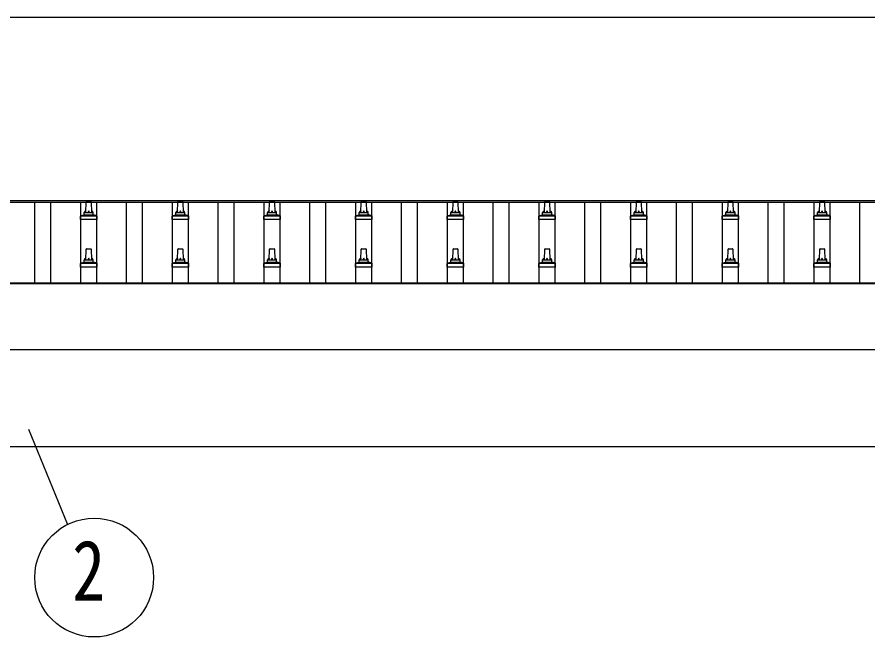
# Model space of a CAD drawing. Units: millimetres, scale not verified. Extents: x -21025 to 21025, y -14850 to 14850.
# Drawn here: x -16090 to -14234, y -1672 to -319 of the extents above; entities that cross this region are included whole.
import ezdxf
from ezdxf.enums import TextEntityAlignment as Align

# ---------------------------------------------------------------- set-up
doc = ezdxf.new("R2010")
doc.units = ezdxf.units.MM
doc.header["$LTSCALE"] = 60
for name, color, linetype in [('0-5_YKK_13', 4, 'Continuous'), ('0-6_YKK_A1', 4, 'Continuous'), ('0-7_YKK_D', 6, 'Continuous')]:
    doc.layers.add(name, color=color, linetype=linetype)
doc.styles.add('ＭＳ ゴシック', font='')
doc.styles.get('ＭＳ ゴシック').set_extended_font_data('MS Gothic')

msp = doc.modelspace()

# ---------------------------------------------------------------- linework, layer by layer
at = {"layer": '0-5_YKK_13'}
for p, q in [((-15939.9, -745.62), (-15939.17, -722.1)), ((-15938.18, -721.12), (-15929.63, -721.12)), ((-15928.63, -722.1), (-15927.9, -745.62)), ((-15739.9, -745.62), (-15739.17, -722.1)), ((-15738.18, -721.12), (-15729.63, -721.12)), ((-15728.63, -722.1), (-15727.9, -745.62)), ((-15539.9, -745.62), (-15539.17, -722.1)), ((-15538.18, -721.12), (-15529.63, -721.12)), ((-15528.63, -722.1), (-15527.9, -745.62)), ((-15339.9, -745.62), (-15339.17, -722.1)), ((-15338.18, -721.12), (-15329.63, -721.12)), ((-15328.63, -722.1), (-15327.9, -745.62)), ((-15139.9, -745.62), (-15139.17, -722.1)), ((-15138.18, -721.12), (-15129.63, -721.12)), ((-15128.63, -722.1), (-15127.9, -745.62)), ((-14939.9, -745.62), (-14939.17, -722.1)), ((-14938.18, -721.12), (-14929.63, -721.12)), ((-14928.63, -722.1), (-14927.9, -745.62)), ((-14739.9, -745.62), (-14739.17, -722.1)), ((-14738.18, -721.12), (-14729.63, -721.12)), ((-14728.63, -722.1), (-14727.9, -745.62)), ((-14539.9, -745.62), (-14539.17, -722.1)), ((-14538.18, -721.12), (-14529.63, -721.12)), ((-14528.63, -722.1), (-14527.9, -745.62)), ((-14339.9, -745.62), (-14339.17, -722.1)), ((-14338.18, -721.12), (-14329.63, -721.12)), ((-14328.63, -722.1), (-14327.9, -745.62)), ((-15952.15, -761.12), (-15952.15, -753.41)), ((-15915.65, -761.12), (-15952.15, -761.12)), ((-15951.77, -752.62), (-15916.03, -752.62)), ((-15951.39, -752.44), (-15944.67, -750.81)), ((-15944.28, -750.62), (-15923.52, -750.62)), ((-15943.9, -749.84), (-15943.9, -745.62)), ((-15942.9, -745.62), (-15924.9, -745.62)), ((-15923.9, -749.84), (-15923.9, -745.62)), ((-15916.42, -752.44), (-15923.14, -750.81)), ((-15915.65, -761.12), (-15915.65, -753.41)), ((-15752.15, -761.12), (-15752.15, -753.41)), ((-15715.65, -761.12), (-15752.15, -761.12)), ((-15751.77, -752.62), (-15716.03, -752.62)), ((-15751.39, -752.44), (-15744.67, -750.81)), ((-15744.28, -750.62), (-15723.52, -750.62)), ((-15743.9, -749.84), (-15743.9, -745.62)), ((-15742.9, -745.62), (-15724.9, -745.62)), ((-15723.9, -749.84), (-15723.9, -745.62)), ((-15716.42, -752.44), (-15723.14, -750.81)), ((-15715.65, -761.12), (-15715.65, -753.41)), ((-15552.15, -761.12), (-15552.15, -753.41)), ((-15515.65, -761.12), (-15552.15, -761.12)), ((-15551.77, -752.62), (-15516.03, -752.62)), ((-15551.39, -752.44), (-15544.67, -750.81)), ((-15544.28, -750.62), (-15523.52, -750.62)), ((-15543.9, -749.84), (-15543.9, -745.62)), ((-15542.9, -745.62), (-15524.9, -745.62)), ((-15523.9, -749.84), (-15523.9, -745.62)), ((-15516.42, -752.44), (-15523.14, -750.81)), ((-15515.65, -761.12), (-15515.65, -753.41)), ((-15352.15, -761.12), (-15352.15, -753.41)), ((-15315.65, -761.12), (-15352.15, -761.12)), ((-15351.77, -752.62), (-15316.03, -752.62)), ((-15351.39, -752.44), (-15344.67, -750.81)), ((-15344.28, -750.62), (-15323.52, -750.62)), ((-15343.9, -749.84), (-15343.9, -745.62)), ((-15342.9, -745.62), (-15324.9, -745.62)), ((-15323.9, -749.84), (-15323.9, -745.62)), ((-15316.42, -752.44), (-15323.14, -750.81)), ((-15315.65, -761.12), (-15315.65, -753.41)), ((-15152.15, -761.12), (-15152.15, -753.41)), ((-15115.65, -761.12), (-15152.15, -761.12)), ((-15151.77, -752.62), (-15116.03, -752.62)), ((-15151.39, -752.44), (-15144.67, -750.81)), ((-15144.28, -750.62), (-15123.52, -750.62)), ((-15143.9, -749.84), (-15143.9, -745.62)), ((-15142.9, -745.62), (-15124.9, -745.62)), ((-15123.9, -749.84), (-15123.9, -745.62)), ((-15116.42, -752.44), (-15123.14, -750.81)), ((-15115.65, -761.12), (-15115.65, -753.41)), ((-14952.15, -761.12), (-14952.15, -753.41)), ((-14915.65, -761.12), (-14952.15, -761.12)), ((-14951.77, -752.62), (-14916.03, -752.62)), ((-14951.39, -752.44), (-14944.67, -750.81)), ((-14944.28, -750.62), (-14923.52, -750.62)), ((-14943.9, -749.84), (-14943.9, -745.62)), ((-14942.9, -745.62), (-14924.9, -745.62)), ((-14923.9, -749.84), (-14923.9, -745.62)), ((-14916.42, -752.44), (-14923.14, -750.81)), ((-14915.65, -761.12), (-14915.65, -753.41)), ((-14752.15, -761.12), (-14752.15, -753.41)), ((-14715.65, -761.12), (-14752.15, -761.12)), ((-14751.77, -752.62), (-14716.03, -752.62)), ((-14751.39, -752.44), (-14744.67, -750.81)), ((-14744.28, -750.62), (-14723.52, -750.62)), ((-14743.9, -749.84), (-14743.9, -745.62)), ((-14742.9, -745.62), (-14724.9, -745.62)), ((-14723.9, -749.84), (-14723.9, -745.62)), ((-14716.42, -752.44), (-14723.14, -750.81)), ((-14715.65, -761.12), (-14715.65, -753.41)), ((-14552.15, -761.12), (-14552.15, -753.41)), ((-14515.65, -761.12), (-14552.15, -761.12)), ((-14551.77, -752.62), (-14516.03, -752.62)), ((-14551.39, -752.44), (-14544.67, -750.81)), ((-14544.28, -750.62), (-14523.52, -750.62)), ((-14543.9, -749.84), (-14543.9, -745.62)), ((-14542.9, -745.62), (-14524.9, -745.62)), ((-14523.9, -749.84), (-14523.9, -745.62)), ((-14516.42, -752.44), (-14523.14, -750.81)), ((-14515.65, -761.12), (-14515.65, -753.41)), ((-14352.15, -761.12), (-14352.15, -753.41)), ((-14315.65, -761.12), (-14352.15, -761.12)), ((-14351.77, -752.62), (-14316.03, -752.62)), ((-14351.39, -752.44), (-14344.67, -750.81)), ((-14344.28, -750.62), (-14323.52, -750.62)), ((-14343.9, -749.84), (-14343.9, -745.62)), ((-14342.9, -745.62), (-14324.9, -745.62)), ((-14323.9, -749.84), (-14323.9, -745.62)), ((-14316.42, -752.44), (-14323.14, -750.81)), ((-14315.65, -761.12), (-14315.65, -753.41)), ((-15939.9, -848.96), (-15939.17, -825.43)), ((-15938.18, -824.46), (-15929.63, -824.46)), ((-15928.63, -825.43), (-15927.9, -848.96)), ((-15739.9, -848.96), (-15739.17, -825.43)), ((-15738.18, -824.46), (-15729.63, -824.46)), ((-15728.63, -825.43), (-15727.9, -848.96)), ((-15539.9, -848.96), (-15539.17, -825.43)), ((-15538.18, -824.46), (-15529.63, -824.46)), ((-15528.63, -825.43), (-15527.9, -848.96)), ((-15339.9, -848.96), (-15339.17, -825.43)), ((-15338.18, -824.46), (-15329.63, -824.46)), ((-15328.63, -825.43), (-15327.9, -848.96)), ((-15139.9, -848.96), (-15139.17, -825.43)), ((-15138.18, -824.46), (-15129.63, -824.46)), ((-15128.63, -825.43), (-15127.9, -848.96)), ((-14939.9, -848.96), (-14939.17, -825.43)), ((-14938.18, -824.46), (-14929.63, -824.46)), ((-14928.63, -825.43), (-14927.9, -848.96)), ((-14739.9, -848.96), (-14739.17, -825.43)), ((-14738.18, -824.46), (-14729.63, -824.46)), ((-14728.63, -825.43), (-14727.9, -848.96)), ((-14539.9, -848.96), (-14539.17, -825.43)), ((-14538.18, -824.46), (-14529.63, -824.46)), ((-14528.63, -825.43), (-14527.9, -848.96)), ((-14339.9, -848.96), (-14339.17, -825.43)), ((-14338.18, -824.46), (-14329.63, -824.46)), ((-14328.63, -825.43), (-14327.9, -848.96)), ((-15943.9, -853.17), (-15943.9, -848.96)), ((-15942.9, -848.96), (-15924.9, -848.96)), ((-15923.9, -853.17), (-15923.9, -848.96)), ((-15743.9, -853.17), (-15743.9, -848.96)), ((-15742.9, -848.96), (-15724.9, -848.96)), ((-15723.9, -853.17), (-15723.9, -848.96)), ((-15543.9, -853.17), (-15543.9, -848.96)), ((-15542.9, -848.96), (-15524.9, -848.96)), ((-15523.9, -853.17), (-15523.9, -848.96)), ((-15343.9, -853.17), (-15343.9, -848.96)), ((-15342.9, -848.96), (-15324.9, -848.96)), ((-15323.9, -853.17), (-15323.9, -848.96)), ((-15143.9, -853.17), (-15143.9, -848.96)), ((-15142.9, -848.96), (-15124.9, -848.96)), ((-15123.9, -853.17), (-15123.9, -848.96)), ((-14943.9, -853.17), (-14943.9, -848.96)), ((-14942.9, -848.96), (-14924.9, -848.96)), ((-14923.9, -853.17), (-14923.9, -848.96)), ((-14743.9, -853.17), (-14743.9, -848.96)), ((-14742.9, -848.96), (-14724.9, -848.96)), ((-14723.9, -853.17), (-14723.9, -848.96)), ((-14543.9, -853.17), (-14543.9, -848.96)), ((-14542.9, -848.96), (-14524.9, -848.96)), ((-14523.9, -853.17), (-14523.9, -848.96)), ((-14343.9, -853.17), (-14343.9, -848.96)), ((-14342.9, -848.96), (-14324.9, -848.96)), ((-14323.9, -853.17), (-14323.9, -848.96)), ((-15952.15, -864.46), (-15952.15, -856.74)), ((-15915.65, -864.46), (-15952.15, -864.46)), ((-15951.77, -855.96), (-15916.03, -855.96)), ((-15951.39, -855.77), (-15944.67, -854.14)), ((-15944.28, -853.96), (-15923.52, -853.96)), ((-15916.42, -855.77), (-15923.14, -854.14)), ((-15915.65, -864.46), (-15915.65, -856.74)), ((-15752.15, -864.46), (-15752.15, -856.74)), ((-15715.65, -864.46), (-15752.15, -864.46)), ((-15751.77, -855.96), (-15716.03, -855.96)), ((-15751.39, -855.77), (-15744.67, -854.14)), ((-15744.28, -853.96), (-15723.52, -853.96)), ((-15716.42, -855.77), (-15723.14, -854.14)), ((-15715.65, -864.46), (-15715.65, -856.74)), ((-15552.15, -864.46), (-15552.15, -856.74)), ((-15515.65, -864.46), (-15552.15, -864.46)), ((-15551.77, -855.96), (-15516.03, -855.96)), ((-15551.39, -855.77), (-15544.67, -854.14)), ((-15544.28, -853.96), (-15523.52, -853.96)), ((-15516.42, -855.77), (-15523.14, -854.14)), ((-15515.65, -864.46), (-15515.65, -856.74)), ((-15352.15, -864.46), (-15352.15, -856.74)), ((-15315.65, -864.46), (-15352.15, -864.46)), ((-15351.77, -855.96), (-15316.03, -855.96)), ((-15351.39, -855.77), (-15344.67, -854.14)), ((-15344.28, -853.96), (-15323.52, -853.96)), ((-15316.42, -855.77), (-15323.14, -854.14)), ((-15315.65, -864.46), (-15315.65, -856.74)), ((-15152.15, -864.46), (-15152.15, -856.74)), ((-15115.65, -864.46), (-15152.15, -864.46)), ((-15151.77, -855.96), (-15116.03, -855.96)), ((-15151.39, -855.77), (-15144.67, -854.14)), ((-15144.28, -853.96), (-15123.52, -853.96)), ((-15116.42, -855.77), (-15123.14, -854.14)), ((-15115.65, -864.46), (-15115.65, -856.74)), ((-14952.15, -864.46), (-14952.15, -856.74)), ((-14915.65, -864.46), (-14952.15, -864.46)), ((-14951.77, -855.96), (-14916.03, -855.96)), ((-14951.39, -855.77), (-14944.67, -854.14)), ((-14944.28, -853.96), (-14923.52, -853.96)), ((-14916.42, -855.77), (-14923.14, -854.14)), ((-14915.65, -864.46), (-14915.65, -856.74)), ((-14752.15, -864.46), (-14752.15, -856.74)), ((-14715.65, -864.46), (-14752.15, -864.46)), ((-14751.77, -855.96), (-14716.03, -855.96)), ((-14751.39, -855.77), (-14744.67, -854.14)), ((-14744.28, -853.96), (-14723.52, -853.96)), ((-14716.42, -855.77), (-14723.14, -854.14)), ((-14715.65, -864.46), (-14715.65, -856.74)), ((-14552.15, -864.46), (-14552.15, -856.74)), ((-14515.65, -864.46), (-14552.15, -864.46)), ((-14551.77, -855.96), (-14516.03, -855.96)), ((-14551.39, -855.77), (-14544.67, -854.14)), ((-14544.28, -853.96), (-14523.52, -853.96)), ((-14516.42, -855.77), (-14523.14, -854.14)), ((-14515.65, -864.46), (-14515.65, -856.74)), ((-14352.15, -864.46), (-14352.15, -856.74)), ((-14315.65, -864.46), (-14352.15, -864.46)), ((-14351.77, -855.96), (-14316.03, -855.96)), ((-14351.39, -855.77), (-14344.67, -854.14)), ((-14344.28, -853.96), (-14323.52, -853.96)), ((-14316.42, -855.77), (-14323.14, -854.14)), ((-14315.65, -864.46), (-14315.65, -856.74))]:
    msp.add_line(p, q, dxfattribs=at)
for centre, radius, start, end in [((-15938.18, -722.12), 1, 90, 178.60509), ((-15929.63, -722.12), 1, 1.39491, 90), ((-15738.18, -722.12), 1, 90, 178.60509), ((-15729.63, -722.12), 1, 1.39491, 90), ((-15538.18, -722.12), 1, 90, 178.60509), ((-15529.63, -722.12), 1, 1.39491, 90), ((-15338.18, -722.12), 1, 90, 178.60509), ((-15329.63, -722.12), 1, 1.39491, 90), ((-15138.18, -722.12), 1, 90, 178.60509), ((-15129.63, -722.12), 1, 1.39491, 90), ((-14938.18, -722.12), 1, 90, 178.60509), ((-14929.63, -722.12), 1, 1.39491, 90), ((-14738.18, -722.12), 1, 90, 178.60509), ((-14729.63, -722.12), 1, 1.39491, 90), ((-14538.18, -722.12), 1, 90, 178.60509), ((-14529.63, -722.12), 1, 1.39491, 90), ((-14338.18, -722.12), 1, 90, 178.60509), ((-14329.63, -722.12), 1, 1.39491, 90), ((-15939.82, -746.26), 4.13, 90, 171.17633), ((-15930.57, -745.62), 4.83, 133.60282, 180), ((-15937.23, -745.62), 4.83, 0, 46.39718), ((-15927.99, -746.26), 4.13, 8.82367, 90), ((-15739.82, -746.26), 4.13, 90, 171.17633), ((-15730.57, -745.62), 4.83, 133.60282, 180), ((-15737.23, -745.62), 4.83, 0, 46.39718), ((-15727.99, -746.26), 4.13, 8.82367, 90), ((-15539.82, -746.26), 4.13, 90, 171.17633), ((-15530.57, -745.62), 4.83, 133.60282, 180), ((-15537.23, -745.62), 4.83, 0, 46.39718), ((-15527.99, -746.26), 4.13, 8.82367, 90), ((-15339.82, -746.26), 4.13, 90, 171.17633), ((-15330.57, -745.62), 4.83, 133.60282, 180), ((-15337.23, -745.62), 4.83, 0, 46.39718), ((-15327.99, -746.26), 4.13, 8.82367, 90), ((-15139.82, -746.26), 4.13, 90, 171.17633), ((-15130.57, -745.62), 4.83, 133.60282, 180), ((-15137.23, -745.62), 4.83, 0, 46.39718), ((-15127.99, -746.26), 4.13, 8.82367, 90), ((-14939.82, -746.26), 4.13, 90, 171.17633), ((-14930.57, -745.62), 4.83, 133.60282, 180), ((-14937.23, -745.62), 4.83, 0, 46.39718), ((-14927.99, -746.26), 4.13, 8.82367, 90), ((-14739.82, -746.26), 4.13, 90, 171.17633), ((-14730.57, -745.62), 4.83, 133.60282, 180), ((-14737.23, -745.62), 4.83, 0, 46.39718), ((-14727.99, -746.26), 4.13, 8.82367, 90), ((-14539.82, -746.26), 4.13, 90, 171.17633), ((-14530.57, -745.62), 4.83, 133.60282, 180), ((-14537.23, -745.62), 4.83, 0, 46.39718), ((-14527.99, -746.26), 4.13, 8.82367, 90), ((-14339.82, -746.26), 4.13, 90, 171.17633), ((-14330.57, -745.62), 4.83, 133.60282, 180), ((-14337.23, -745.62), 4.83, 0, 46.39718), ((-14327.99, -746.26), 4.13, 8.82367, 90), ((-15951.15, -753.41), 1, 103.62699, 180), ((-15944.9, -749.84), 1, 283.62699, 0), ((-15942.9, -746.62), 1, 90, 180), ((-15924.9, -746.62), 1, 0, 90), ((-15922.9, -749.84), 1, 180, 256.37301), ((-15916.65, -753.41), 1, 0, 76.37301), ((-15751.15, -753.41), 1, 103.62699, 180), ((-15744.9, -749.84), 1, 283.62699, 0), ((-15742.9, -746.62), 1, 90, 180), ((-15724.9, -746.62), 1, 0, 90), ((-15722.9, -749.84), 1, 180, 256.37301), ((-15716.65, -753.41), 1, 0, 76.37301), ((-15551.15, -753.41), 1, 103.62699, 180), ((-15544.9, -749.84), 1, 283.62699, 0), ((-15542.9, -746.62), 1, 90, 180), ((-15524.9, -746.62), 1, 0, 90), ((-15522.9, -749.84), 1, 180, 256.37301), ((-15516.65, -753.41), 1, 0, 76.37301), ((-15351.15, -753.41), 1, 103.62699, 180), ((-15344.9, -749.84), 1, 283.62699, 0), ((-15342.9, -746.62), 1, 90, 180), ((-15324.9, -746.62), 1, 0, 90), ((-15322.9, -749.84), 1, 180, 256.37301), ((-15316.65, -753.41), 1, 0, 76.37301), ((-15151.15, -753.41), 1, 103.62699, 180), ((-15144.9, -749.84), 1, 283.62699, 0), ((-15142.9, -746.62), 1, 90, 180), ((-15124.9, -746.62), 1, 0, 90), ((-15122.9, -749.84), 1, 180, 256.37301), ((-15116.65, -753.41), 1, 0, 76.37301), ((-14951.15, -753.41), 1, 103.62699, 180), ((-14944.9, -749.84), 1, 283.62699, 0), ((-14942.9, -746.62), 1, 90, 180), ((-14924.9, -746.62), 1, 0, 90), ((-14922.9, -749.84), 1, 180, 256.37301), ((-14916.65, -753.41), 1, 0, 76.37301), ((-14751.15, -753.41), 1, 103.62699, 180), ((-14744.9, -749.84), 1, 283.62699, 0), ((-14742.9, -746.62), 1, 90, 180), ((-14724.9, -746.62), 1, 0, 90), ((-14722.9, -749.84), 1, 180, 256.37301), ((-14716.65, -753.41), 1, 0, 76.37301), ((-14551.15, -753.41), 1, 103.62699, 180), ((-14544.9, -749.84), 1, 283.62699, 0), ((-14542.9, -746.62), 1, 90, 180), ((-14524.9, -746.62), 1, 0, 90), ((-14522.9, -749.84), 1, 180, 256.37301), ((-14516.65, -753.41), 1, 0, 76.37301), ((-14351.15, -753.41), 1, 103.62699, 180), ((-14344.9, -749.84), 1, 283.62699, 0), ((-14342.9, -746.62), 1, 90, 180), ((-14324.9, -746.62), 1, 0, 90), ((-14322.9, -749.84), 1, 180, 256.37301), ((-14316.65, -753.41), 1, 0, 76.37301), ((-15938.18, -825.46), 1, 90, 178.60509), ((-15929.63, -825.46), 1, 1.39491, 90), ((-15738.18, -825.46), 1, 90, 178.60509), ((-15729.63, -825.46), 1, 1.39491, 90), ((-15538.18, -825.46), 1, 90, 178.60509), ((-15529.63, -825.46), 1, 1.39491, 90), ((-15338.18, -825.46), 1, 90, 178.60509), ((-15329.63, -825.46), 1, 1.39491, 90), ((-15138.18, -825.46), 1, 90, 178.60509), ((-15129.63, -825.46), 1, 1.39491, 90), ((-14938.18, -825.46), 1, 90, 178.60509), ((-14929.63, -825.46), 1, 1.39491, 90), ((-14738.18, -825.46), 1, 90, 178.60509), ((-14729.63, -825.46), 1, 1.39491, 90), ((-14538.18, -825.46), 1, 90, 178.60509), ((-14529.63, -825.46), 1, 1.39491, 90), ((-14338.18, -825.46), 1, 90, 178.60509), ((-14329.63, -825.46), 1, 1.39491, 90), ((-15944.9, -853.17), 1, 283.62699, 0), ((-15939.82, -849.59), 4.13, 90, 171.17633), ((-15942.9, -849.96), 1, 90, 180), ((-15930.57, -848.96), 4.83, 133.60282, 180), ((-15937.23, -848.96), 4.83, 0, 46.39718), ((-15927.99, -849.59), 4.13, 8.82367, 90), ((-15924.9, -849.96), 1, 0, 90), ((-15922.9, -853.17), 1, 180, 256.37301), ((-15744.9, -853.17), 1, 283.62699, 0), ((-15739.82, -849.59), 4.13, 90, 171.17633), ((-15742.9, -849.96), 1, 90, 180), ((-15730.57, -848.96), 4.83, 133.60282, 180), ((-15737.23, -848.96), 4.83, 0, 46.39718), ((-15727.99, -849.59), 4.13, 8.82367, 90), ((-15724.9, -849.96), 1, 0, 90), ((-15722.9, -853.17), 1, 180, 256.37301), ((-15544.9, -853.17), 1, 283.62699, 0), ((-15539.82, -849.59), 4.13, 90, 171.17633), ((-15542.9, -849.96), 1, 90, 180), ((-15530.57, -848.96), 4.83, 133.60282, 180), ((-15537.23, -848.96), 4.83, 0, 46.39718), ((-15527.99, -849.59), 4.13, 8.82367, 90), ((-15524.9, -849.96), 1, 0, 90), ((-15522.9, -853.17), 1, 180, 256.37301), ((-15344.9, -853.17), 1, 283.62699, 0), ((-15339.82, -849.59), 4.13, 90, 171.17633), ((-15342.9, -849.96), 1, 90, 180), ((-15330.57, -848.96), 4.83, 133.60282, 180), ((-15337.23, -848.96), 4.83, 0, 46.39718), ((-15327.99, -849.59), 4.13, 8.82367, 90), ((-15324.9, -849.96), 1, 0, 90), ((-15322.9, -853.17), 1, 180, 256.37301), ((-15144.9, -853.17), 1, 283.62699, 0), ((-15139.82, -849.59), 4.13, 90, 171.17633), ((-15142.9, -849.96), 1, 90, 180), ((-15130.57, -848.96), 4.83, 133.60282, 180), ((-15137.23, -848.96), 4.83, 0, 46.39718), ((-15127.99, -849.59), 4.13, 8.82367, 90), ((-15124.9, -849.96), 1, 0, 90), ((-15122.9, -853.17), 1, 180, 256.37301), ((-14944.9, -853.17), 1, 283.62699, 0), ((-14939.82, -849.59), 4.13, 90, 171.17633), ((-14942.9, -849.96), 1, 90, 180), ((-14930.57, -848.96), 4.83, 133.60282, 180), ((-14937.23, -848.96), 4.83, 0, 46.39718), ((-14927.99, -849.59), 4.13, 8.82367, 90), ((-14924.9, -849.96), 1, 0, 90), ((-14922.9, -853.17), 1, 180, 256.37301), ((-14744.9, -853.17), 1, 283.62699, 0), ((-14739.82, -849.59), 4.13, 90, 171.17633), ((-14742.9, -849.96), 1, 90, 180), ((-14730.57, -848.96), 4.83, 133.60282, 180), ((-14737.23, -848.96), 4.83, 0, 46.39718), ((-14727.99, -849.59), 4.13, 8.82367, 90), ((-14724.9, -849.96), 1, 0, 90), ((-14722.9, -853.17), 1, 180, 256.37301), ((-14544.9, -853.17), 1, 283.62699, 0), ((-14539.82, -849.59), 4.13, 90, 171.17633), ((-14542.9, -849.96), 1, 90, 180), ((-14530.57, -848.96), 4.83, 133.60282, 180), ((-14537.23, -848.96), 4.83, 0, 46.39718), ((-14527.99, -849.59), 4.13, 8.82367, 90), ((-14524.9, -849.96), 1, 0, 90), ((-14522.9, -853.17), 1, 180, 256.37301), ((-14344.9, -853.17), 1, 283.62699, 0), ((-14339.82, -849.59), 4.13, 90, 171.17633), ((-14342.9, -849.96), 1, 90, 180), ((-14330.57, -848.96), 4.83, 133.60282, 180), ((-14337.23, -848.96), 4.83, 0, 46.39718), ((-14327.99, -849.59), 4.13, 8.82367, 90), ((-14324.9, -849.96), 1, 0, 90), ((-14322.9, -853.17), 1, 180, 256.37301), ((-15951.15, -856.74), 1, 103.62699, 180), ((-15916.65, -856.74), 1, 0, 76.37301), ((-15751.15, -856.74), 1, 103.62699, 180), ((-15716.65, -856.74), 1, 0, 76.37301), ((-15551.15, -856.74), 1, 103.62699, 180), ((-15516.65, -856.74), 1, 0, 76.37301), ((-15351.15, -856.74), 1, 103.62699, 180), ((-15316.65, -856.74), 1, 0, 76.37301), ((-15151.15, -856.74), 1, 103.62699, 180), ((-15116.65, -856.74), 1, 0, 76.37301), ((-14951.15, -856.74), 1, 103.62699, 180), ((-14916.65, -856.74), 1, 0, 76.37301), ((-14751.15, -856.74), 1, 103.62699, 180), ((-14716.65, -856.74), 1, 0, 76.37301), ((-14551.15, -856.74), 1, 103.62699, 180), ((-14516.65, -856.74), 1, 0, 76.37301), ((-14351.15, -856.74), 1, 103.62699, 180), ((-14316.65, -856.74), 1, 0, 76.37301)]:
    msp.add_arc(centre, radius, start, end, dxfattribs=at)
at = {"layer": '0-6_YKK_A1'}
for p, q in [((-17356.9, -719.1), (-9556.4, -719.1)), ((-17356.9, -722.69), (-9533.9, -722.69)), ((-16051.4, -898.72), (-16051.4, -722.69)), ((-16016.4, -898.72), (-16016.4, -722.69)), ((-15951.4, -898.72), (-15951.4, -722.69)), ((-15916.4, -898.72), (-15916.4, -722.69)), ((-15851.4, -898.72), (-15851.4, -722.69)), ((-15816.4, -898.72), (-15816.4, -722.69)), ((-15751.4, -898.72), (-15751.4, -722.69)), ((-15716.4, -898.72), (-15716.4, -722.69)), ((-15651.4, -898.72), (-15651.4, -722.69)), ((-15616.4, -898.72), (-15616.4, -722.69)), ((-15551.4, -898.72), (-15551.4, -722.69)), ((-15516.4, -898.72), (-15516.4, -722.69)), ((-15451.4, -898.72), (-15451.4, -722.69)), ((-15416.4, -898.72), (-15416.4, -722.69)), ((-15351.4, -898.72), (-15351.4, -722.69)), ((-15316.4, -898.72), (-15316.4, -722.69)), ((-15251.4, -898.72), (-15251.4, -722.69)), ((-15216.4, -898.72), (-15216.4, -722.69)), ((-15151.4, -898.72), (-15151.4, -722.69)), ((-15116.4, -898.72), (-15116.4, -722.69)), ((-15051.4, -898.72), (-15051.4, -722.69)), ((-15016.4, -898.72), (-15016.4, -722.69)), ((-14951.4, -898.72), (-14951.4, -722.69)), ((-14916.4, -898.72), (-14916.4, -722.69)), ((-14851.4, -898.72), (-14851.4, -722.69)), ((-14816.4, -898.72), (-14816.4, -722.69)), ((-14751.4, -898.72), (-14751.4, -722.69)), ((-14716.4, -898.72), (-14716.4, -722.69)), ((-14651.4, -898.72), (-14651.4, -722.69)), ((-14616.4, -898.72), (-14616.4, -722.69)), ((-14551.4, -898.72), (-14551.4, -722.69)), ((-14516.4, -898.72), (-14516.4, -722.69)), ((-14451.4, -898.72), (-14451.4, -722.69)), ((-14416.4, -898.72), (-14416.4, -722.69)), ((-14351.4, -898.72), (-14351.4, -722.69)), ((-14316.4, -898.72), (-14316.4, -722.69)), ((-14251.4, -898.72), (-14251.4, -722.69)), ((-17356.9, -898.95), (-11343.9, -898.95)), ((-17352.2, -900.51), (-11343.9, -900.51)), ((-11343.9, -1045.38), (-17352.2, -1045.38)), ((-11348.9, -1256.55), (-17240.25, -1256.55))]:
    msp.add_line(p, q, dxfattribs=at)
at = {"layer": '0-7_YKK_D'}
for p, q in [((-17118.9, -319.1), (-1948.9, -319.1)), ((-16064.94, -1217.92), (-15980.27, -1426.14))]:
    msp.add_line(p, q, dxfattribs=at)
msp.add_circle((-15922, -1541.9), 129.6, dxfattribs=at)

# ---------------------------------------------------------------- texts
at = {"layer": '0-7_YKK_D', "style": 'ＭＳ ゴシック', "width": 0.8}
msp.add_text('2', height=132, dxfattribs=at).set_placement((-15970, -1631.9), align=Align.BOTTOM_LEFT)

doc.saveas('drawing.dxf')
